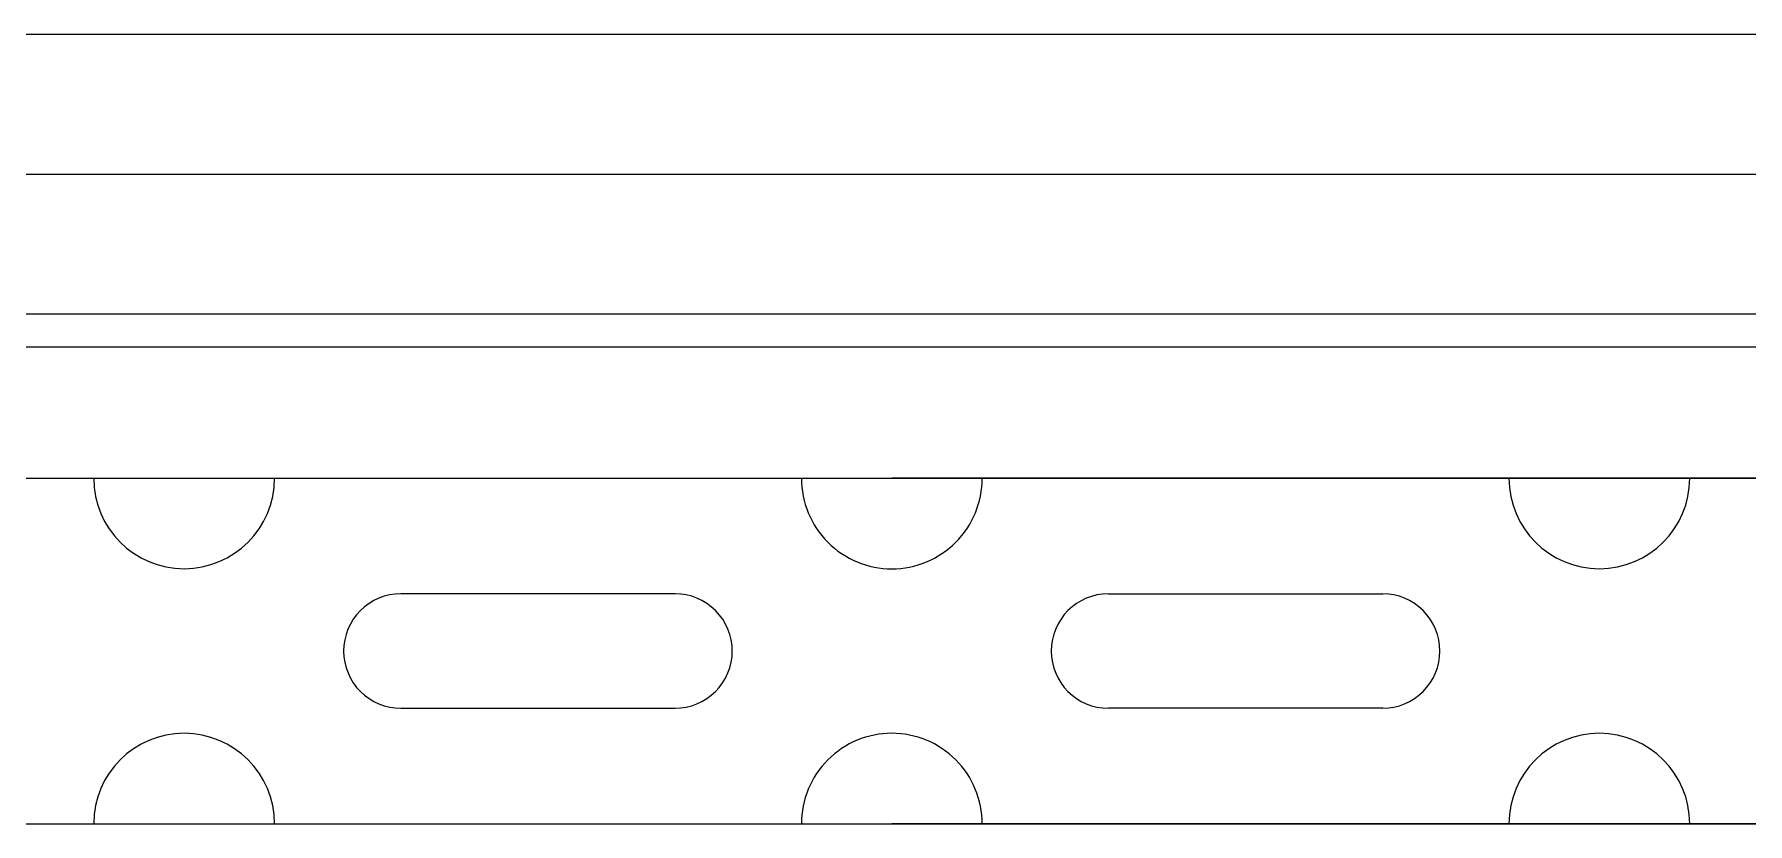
# Model space of a CAD drawing. Extents: x -111 to 2985, y -118 to 122.
# Drawn here: x 88.56 to 101.28, y 115.71 to 121.56 of the extents above; entities that cross this region are included whole.
import ezdxf

# ---------------------------------------------------------------- set-up
doc = ezdxf.new("R2010")
doc.units = 0
doc.layers.add('LAYER_03', color=5, linetype='CONTINUOUS')

msp = doc.modelspace()

# ---------------------------------------------------------------- linework, layer by layer
at = {"layer": 'LAYER_03'}
for points in [[(73.914, 121.562), (115.933, 121.562)], [(73.914, 120.525), (115.933, 120.525)], [(73.914, 119.488), (115.933, 119.488)], [(73.914, 119.244), (115.933, 119.244)], [(84.419, 118.268), (94.924, 118.268)], [(105.428, 118.268), (94.924, 118.268)], [(94.924, 118.268), (115.933, 118.268)], [(96.532, 117.411), (98.568, 117.411)], [(98.568, 116.562), (96.532, 116.562)], [(84.419, 115.705), (94.924, 115.705)], [(105.428, 115.705), (94.924, 115.705)], [(94.924, 115.705), (115.933, 115.705)]]:
    msp.add_lwpolyline(points, dxfattribs=at)
for points in [[(89, 118.268, 1), (90.342, 118.268)], [(94.253, 118.268, 0.414214), (94.924, 117.596)], [(94.924, 117.596, 0.414214), (95.595, 118.268)], [(99.505, 118.268, 1), (100.847, 118.268)], [(96.532, 117.411, 1), (96.532, 116.562)], [(98.568, 116.562, 0.414214), (98.992, 116.986, 0.414214), (98.568, 117.411)], [(90.342, 115.705, 1), (89, 115.705)], [(94.924, 116.376, 0.414214), (94.253, 115.705)], [(95.595, 115.705, 0.414214), (94.924, 116.376)], [(100.847, 115.705, 1), (99.505, 115.705)]]:
    msp.add_lwpolyline(points, format="xyb", dxfattribs=at)
msp.add_lwpolyline([(91.28, 117.411, 0.414214), (90.855, 116.986, 0.414214), (91.28, 116.562), (93.315, 116.562, 0.414214), (93.74, 116.986, 0.414214), (93.315, 117.411)], format="xyb", close=True, dxfattribs=at)

doc.saveas('drawing.dxf')
